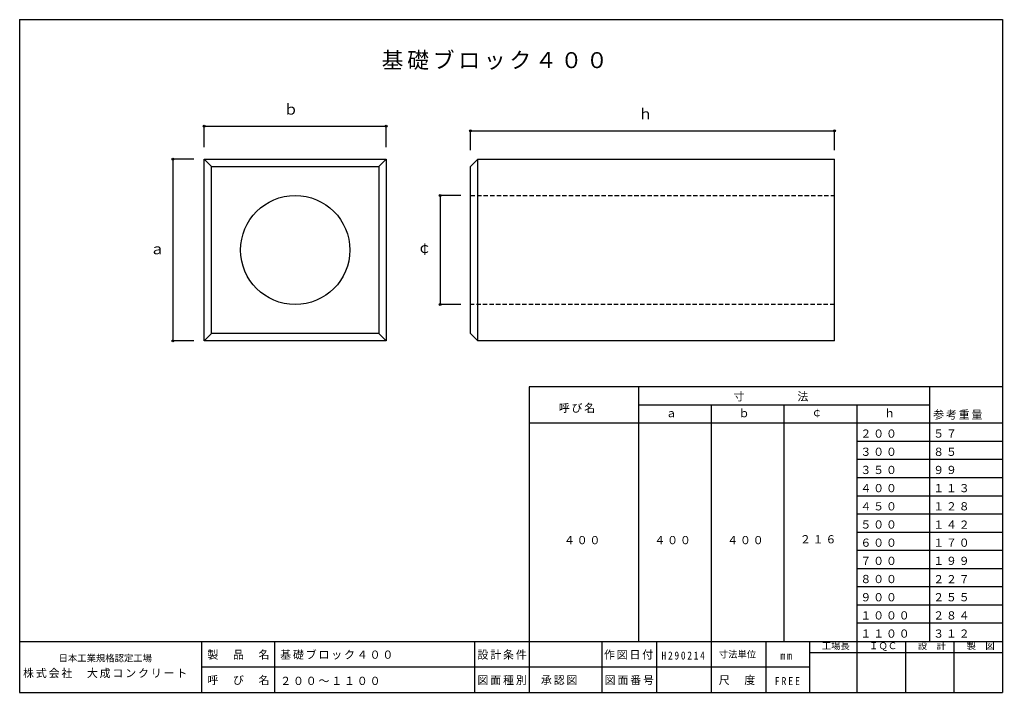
# Model space of a CAD drawing. Units: millimetres, scale not verified. Extents: x -1350 to 1350, y -950 to 900.
import ezdxf
from ezdxf.enums import TextEntityAlignment as Align

# ---------------------------------------------------------------- set-up
doc = ezdxf.new("R2010")
doc.units = ezdxf.units.MM
doc.header["$LTSCALE"] = 10
doc.header["$PDMODE"] = 32
doc.header["$PDSIZE"] = 5
doc.linetypes.add('DASHED1', pattern=[1.8, 1.2, -0.6])
for name, color, linetype in [('0-1', 7, 'Continuous'), ('0-2', 7, 'Continuous'), ('F-0', 2, 'Continuous')]:
    doc.layers.add(name, color=color, linetype=linetype)
doc.styles.add('ＭＳ ゴシック', font='')
doc.styles.get('ＭＳ ゴシック').set_extended_font_data('MS Gothic')

msp = doc.modelspace()

# ---------------------------------------------------------------- linework, layer by layer
at = {"layer": '0-1'}
for p, q in [((-842.84, 516.45), (-822.84, 496.45)), ((-342.84, 516.45), (-362.84, 496.45)), ((-91.22, 516.45), (-111.22, 496.45)), ((-91.22, 16.45), (-91.22, 516.45)), ((-91.22, 516.45), (888.78, 516.45)), ((888.78, 16.45), (888.78, 516.45)), ((-822.84, 496.45), (-362.84, 496.45)), ((-822.84, 36.45), (-822.84, 496.45)), ((-362.84, 496.45), (-362.84, 36.45)), ((-111.22, 36.45), (-111.22, 496.45)), ((-362.84, 36.45), (-342.84, 16.45)), ((-111.22, 36.45), (-91.22, 16.45)), ((888.78, 16.45), (-91.22, 16.45))]:
    msp.add_line(p, q, dxfattribs=at)
at = {"layer": '0-1', "linetype": 'DASHED1'}
for p, q in [((-111.22, 416.45), (888.78, 416.45)), ((888.78, 116.45), (-111.22, 116.45))]:
    msp.add_line(p, q, dxfattribs=at)
at = {"layer": '0-1'}
msp.add_lwpolyline([(-842.84, 16.45), (-842.84, 516.45), (-342.84, 516.45), (-342.84, 16.45)], close=True, dxfattribs=at)
msp.add_lwpolyline([(-362.84, 36.45), (-822.84, 36.45), (-842.84, 16.45)], dxfattribs=at)
msp.add_circle((-592.84, 266.45), 150, dxfattribs=at)
at = {"layer": '0-2', "color": 4}
for p, q in [((-842.84, 607.01), (-342.84, 607.01)), ((-842.84, 549.67), (-842.84, 607.01)), ((-342.84, 549.67), (-342.84, 607.01)), ((-111.22, 594.22), (888.78, 594.22)), ((-111.22, 540.61), (-111.22, 594.22)), ((888.78, 540.61), (888.78, 594.22)), ((-928.84, 516.45), (-928.84, 16.45)), ((-871.51, 516.45), (-928.84, 516.45)), ((-194.94, 416.45), (-194.94, 116.45)), ((-137.61, 416.45), (-194.94, 416.45)), ((-137.61, 116.45), (-194.94, 116.45)), ((-871.51, 16.45), (-928.84, 16.45))]:
    msp.add_line(p, q, dxfattribs=at)
at = {"layer": '0-2'}
for p, q in [((1350, -110), (50, -110)), ((50, -110), (50, -810)), ((350, -110), (350, -810)), ((1150, -110), (1150, -810)), ((1150, -160), (350, -160)), ((550, -160), (550, -810)), ((750, -160), (750, -810)), ((950, -160), (950, -810)), ((1350, -210), (50, -210)), ((1350, -260), (950, -260)), ((1350, -310), (950, -310)), ((1350, -360), (950, -360)), ((1350, -410), (950, -410)), ((1350, -460), (950, -460)), ((1350, -510), (950, -510)), ((1350, -560), (950, -560)), ((1350, -610), (950, -610)), ((1350, -660), (950, -660)), ((1350, -710), (950, -710)), ((1350, -760), (950, -760))]:
    msp.add_line(p, q, dxfattribs=at)
at = {"layer": '0-2', "color": 4}
for p in [(-842.84, 607.01), (-342.84, 607.01), (-111.22, 594.22), (888.78, 594.22), (-928.84, 516.45), (-194.94, 416.45), (-194.94, 116.45), (-928.84, 16.45)]:
    msp.add_point(p, dxfattribs=at)
at = {"layer": 'F-0'}
for p, q in [((-1350, 900), (-1350, -950)), ((-1350, 900), (1350, 900)), ((1350, 900), (1350, -950)), ((-1350, -810), (1350, -810)), ((-850, -810), (-850, -950)), ((-650, -810), (-650, -950)), ((-100, -810), (-100, -950)), ((50, -810), (50, -950)), ((250, -810), (250, -950)), ((400, -810), (400, -950)), ((550, -810), (550, -950)), ((700, -810), (700, -950)), ((820, -810), (820, -950)), ((950, -810), (950, -950)), ((1084, -810), (1084, -950)), ((1217, -810), (1217, -950)), ((820, -840), (1350, -840)), ((-850, -880), (820, -880)), ((-1350, -950), (1350, -950))]:
    msp.add_line(p, q, dxfattribs=at)

# ---------------------------------------------------------------- texts
at = {"layer": '0-2', "style": 'ＭＳ ゴシック'}
for s, height, p in [('ｂ', 29.33, (-624.96, 629.94)), ('ｈ', 29.33, (349.15, 617.2)), ('ａ', 29.33, (-991.91, 245.79)), ('￠', 29.33, (-258.01, 245.79)), ('ａ', 21.99, (425.34, -200)), ('ｂ', 21.99, (625.34, -200)), ('￠', 21.99, (825.34, -200)), ('ｈ', 21.99, (1025.34, -200))]:
    msp.add_text(s, height=height, dxfattribs=at).set_placement(p, align=Align.BOTTOM_LEFT)
at = {"layer": '0-2', "color": 3, "insert": (-355.48, 761.81), "char_height": 43.99, "attachment_point": 7, "style": 'ＭＳ ゴシック'}
msp.add_mtext('\\T1.17;基礎ブロック４００', dxfattribs=at)
at = {"layer": '0-2', "char_height": 21.99, "attachment_point": 7, "style": 'ＭＳ ゴシック'}
for s, insert in [('\\T1.17;寸\u3000\u3000\u3000\u3000法', (611.6, -150)), ('\\T1.17;呼び名', (131.1, -181.68)), ('\\T1.17;参考重量', (1160, -200)), ('\\T1.17;２００', (960, -250)), ('\\T1.17;５７', (1160, -250)), ('\\T1.17;３００', (960, -300)), ('\\T1.17;８５', (1160, -300)), ('\\T1.17;３５０', (960, -350)), ('\\T1.17;９９', (1160, -350)), ('\\T1.17;４００', (960, -400)), ('\\T1.17;１１３', (1160, -400)), ('\\T1.17;４５０', (960, -450)), ('\\T1.17;１２８', (1160, -450)), ('\\T1.17;５００', (960, -500)), ('\\T1.17;１４２', (1160, -500)), ('\\T1.17;４００', (145.35, -542.98)), ('\\T1.17;４００', (393.87, -542.98)), ('\\T1.17;４００', (593.87, -542.98)), ('\\T1.17;２１６', (793.82, -540.62)), ('\\T1.17;６００', (960, -550)), ('\\T1.17;１７０', (1160, -550)), ('\\T1.17;７００', (960, -600)), ('\\T1.17;１９９', (1160, -600)), ('\\T1.17;８００', (960, -650)), ('\\T1.17;２２７', (1160, -650)), ('\\T1.17;９００', (960, -700)), ('\\T1.17;２５５', (1160, -700)), ('\\T1.17;１０００', (960, -750)), ('\\T1.17;２８４', (1160, -750)), ('\\T1.17;１１００', (960, -800)), ('\\T1.17;３１２', (1160, -800))]:
    msp.add_mtext(s, dxfattribs=dict(at, insert=insert))
at = {"layer": 'F-0', "color": 4, "style": 'ＭＳ ゴシック'}
for s, p in [('寸法単位', (570.88, -860)), ('工場長', (853.95, -836.76)), ('ＩＱＣ', (983.95, -836.76)), ('設\u3000計', (1117.95, -836.76)), ('製\u3000図', (1251.95, -836.76)), ('日本工業規格認定工場', (-1243.11, -870.61))]:
    msp.add_text(s, height=18.33, dxfattribs=at).set_placement(p, align=Align.BOTTOM_LEFT)
at = {"layer": 'F-0', "color": 7, "char_height": 21.99, "attachment_point": 7, "style": 'ＭＳ ゴシック'}
for s, insert in [('\\T1.17;製\u3000品\u3000名', (-834.17, -860)), ('\\T1.17;基礎ブロック４００', (-634.17, -860)), ('\\T1.17;設計条件', (-92.05, -860)), ('\\T1.17;作図日付', (255.36, -860)), ('\\T1.39;\\W0.85;H290214', (413.79, -860)), ('\\T1.36;\\W0.9;mm', (740.15, -860)), ('\\T1.17;株式会社\u3000大成コンクリート', (-1340.61, -911.02)), ('\\T1.17;呼\u3000び\u3000名', (-834.17, -930)), ('\\T1.17;２００～１１００', (-634.17, -930)), ('\\T1.17;図面種別', (-92.05, -930)), ('\\T1.17;承認図', (82.19, -930)), ('\\T1.17;図面番号', (257.38, -930)), ('\\T1.17;尺\u3000度', (570.88, -930)), ('\\T1.38;\\W0.9;FREE', (724.6, -930))]:
    msp.add_mtext(s, dxfattribs=dict(at, insert=insert))

doc.saveas('drawing.dxf')
